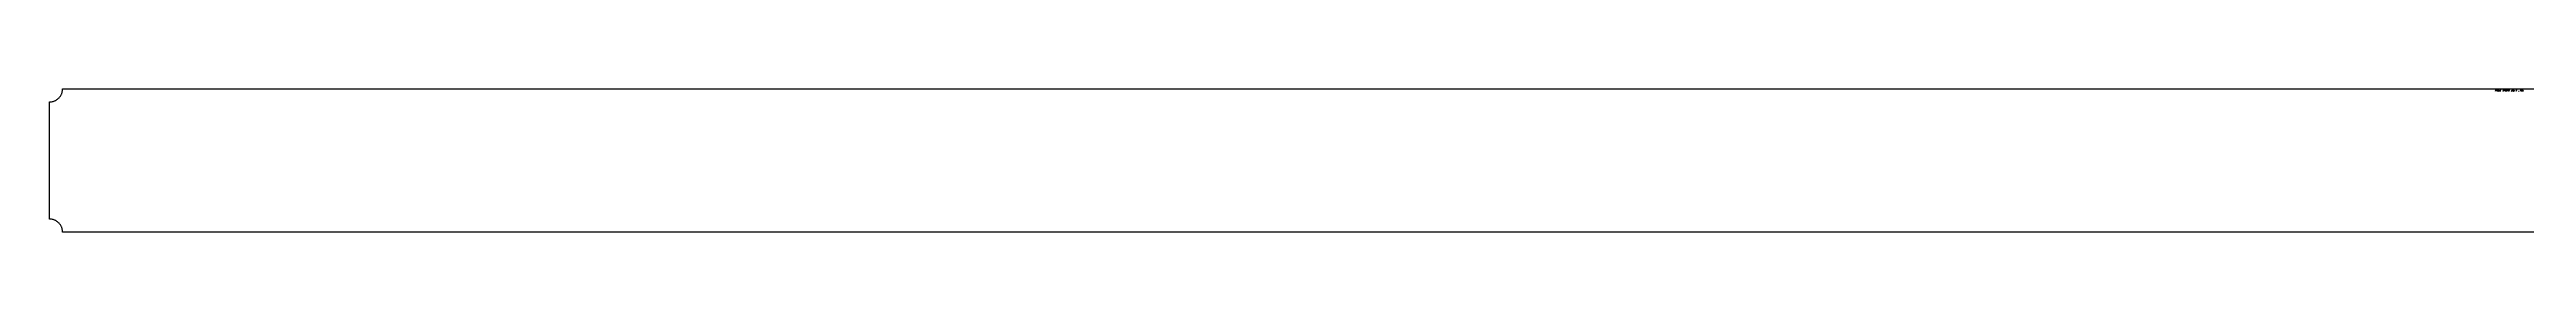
# Model space of a CAD drawing. Extents: x 0 to 11384, y -165 to 165.
# Drawn here: x 0 to 5686, y -165 to 165 of the extents above; entities that cross this region are included whole.
import ezdxf

# ---------------------------------------------------------------- set-up
doc = ezdxf.new("R2010")
doc.units = 0
doc.header["$LTSCALE"] = 10
doc.layers.add('TEILE', color=7, linetype='CONTINUOUS')
doc.layers.add('UNTERSCHRIFT', color=7, linetype='CONTINUOUS')
doc.styles.get("Standard").update_dxf_attribs({"font": 'ROMANS'})

msp = doc.modelspace()

# ---------------------------------------------------------------- linework, layer by layer
at = {"layer": 'TEILE', "color": 2}
for p, q in [((0, 135.000031), (1.624166, 135.044037)), ((0, -135), (0, 135.000031)), ((1.624166, 135.044037), (3.24357, 135.175903)), ((3.24357, 135.175903), (4.853459, 135.395233)), ((4.853459, 135.395233), (6.449113, 135.701416)), ((6.449113, 135.701416), (8.02585, 136.093536)), ((8.02585, 136.093536), (9.579046, 136.57045)), ((9.579046, 136.57045), (11.104145, 137.130737)), ((11.104145, 137.130737), (12.596674, 137.772781)), ((12.596674, 137.772781), (14.052254, 138.49469)), ((14.052254, 138.49469), (15.466616, 139.294327)), ((15.466616, 139.294327), (16.835613, 140.169373)), ((16.835613, 140.169373), (18.155228, 141.117249)), ((18.155228, 141.117249), (19.421589, 142.135178)), ((19.421589, 142.135178), (20.630985, 143.220184)), ((20.630985, 143.220184), (21.779865, 144.369064)), ((21.779865, 144.369064), (22.864864, 145.578461)), ((22.864864, 145.578461), (23.882792, 146.844818)), ((23.882792, 146.844818), (24.830669, 148.164429)), ((24.830669, 148.164429), (25.705717, 149.533432)), ((25.705717, 149.533432), (26.505363, 150.9478)), ((26.505363, 150.9478), (27.227264, 152.403381)), ((27.227264, 152.403381), (27.869303, 153.895905)), ((27.869303, 153.895905), (28.429596, 155.421005)), ((28.429596, 155.421005), (28.9065, 156.974197)), ((28.9065, 156.974197), (29.298618, 158.550934)), ((29.298618, 158.550934), (29.604797, 160.146576)), ((29.604797, 160.146576), (29.824141, 161.75647)), ((29.824141, 161.75647), (29.956005, 163.37587)), ((29.956005, 163.37587), (30.000002, 165.000031)), ((30.000002, 165.000031), (30, 165.000031)), ((30, 165.000031), (11353.994141, 165)), ((1.624163, -135.044006), (-0.000004, -135)), ((-0.000004, -135), (0, -135)), ((3.243567, -135.175873), (1.624163, -135.044006)), ((4.853456, -135.395218), (3.243567, -135.175873)), ((6.449109, -135.701385), (4.853456, -135.395218)), ((8.025846, -136.093506), (6.449109, -135.701385)), ((9.579042, -136.570404), (8.025846, -136.093506)), ((11.10414, -137.130707), (9.579042, -136.570404)), ((12.596669, -137.772736), (11.10414, -137.130707)), ((14.052249, -138.494644), (12.596669, -137.772736)), ((15.46661, -139.294296), (14.052249, -138.494644)), ((16.835606, -140.169342), (15.46661, -139.294296)), ((18.15522, -141.117218), (16.835606, -140.169342)), ((19.421583, -142.135147), (18.15522, -141.117218)), ((20.63098, -143.220139), (19.421583, -142.135147)), ((21.77986, -144.369019), (20.63098, -143.220139)), ((22.864857, -145.578415), (21.77986, -144.369019)), ((23.882788, -146.844772), (22.864857, -145.578415)), ((24.830666, -148.164398), (23.882788, -146.844772)), ((25.705711, -149.533386), (24.830666, -148.164398)), ((26.505358, -150.947754), (25.705711, -149.533386)), ((27.227259, -152.40332), (26.505358, -150.947754)), ((27.869299, -153.895859), (27.227259, -152.40332)), ((28.429594, -155.420959), (27.869299, -153.895859)), ((28.906498, -156.974152), (28.429594, -155.420959)), ((29.298615, -158.550888), (28.906498, -156.974152)), ((29.604795, -160.146545), (29.298615, -158.550888)), ((29.824141, -161.756439), (29.604795, -160.146545)), ((29.956005, -163.375839), (29.824141, -161.756439)), ((30, -165), (29.956005, -163.375839)), ((11353.994141, -165), (30, -165))]:
    msp.add_line(p, q, dxfattribs=at)

# ---------------------------------------------------------------- texts
at = {"layer": 'UNTERSCHRIFT', "color": 2, "oblique": 15, "width": 0.799999}
msp.add_text('Project  DP0GN9  ,Qty. 2  , Pos. ', height=3.250003, dxfattribs=at).set_placement((5613.99707, 159.750015))

doc.saveas('drawing.dxf')
